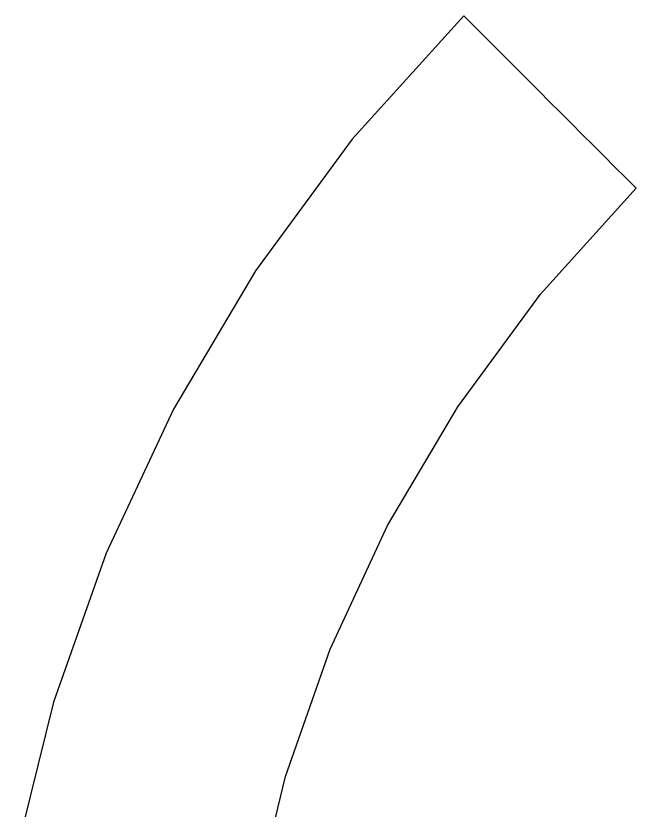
# Model space of a CAD drawing. Extents: x 0 to 97, y 13 to 122.
# Drawn here: x 8.24 to 25.12, y 67.46 to 89.07 of the extents above; entities that cross this region are included whole.
import ezdxf

# ---------------------------------------------------------------- set-up
doc = ezdxf.new("R2010")
doc.units = 0

msp = doc.modelspace()

# ---------------------------------------------------------------- linework, layer by layer
at = {"layer": 'Layer 1', "color": 4}
for p, q in [((20.429212, 89.067566), (17.392092, 85.70945)), ((20.722141, 88.774531), (20.429212, 89.067566)), ((21.01507, 88.481496), (20.722141, 88.774531)), ((21.307999, 88.188461), (21.01507, 88.481496)), ((21.600928, 87.895427), (21.307999, 88.188461)), ((21.893857, 87.602392), (21.600928, 87.895427)), ((22.186787, 87.309357), (21.893857, 87.602392)), ((22.479715, 87.016322), (22.186787, 87.309357)), ((22.772645, 86.723287), (22.479715, 87.016322)), ((23.065573, 86.430252), (22.772645, 86.723287)), ((23.358503, 86.137217), (23.065573, 86.430252)), ((23.651432, 85.844182), (23.358503, 86.137217)), ((23.944361, 85.551148), (23.651432, 85.844182)), ((17.392092, 85.70945), (14.757184, 82.132757)), ((24.23729, 85.258113), (23.944361, 85.551148)), ((24.530219, 84.965078), (24.23729, 85.258113)), ((24.823148, 84.672043), (24.530219, 84.965078)), ((25.116077, 84.379008), (24.823148, 84.672043)), ((22.514909, 81.501281), (25.116077, 84.379008)), ((14.757184, 82.132757), (12.524459, 78.368474)), ((20.260563, 78.434905), (22.514909, 81.501281)), ((18.353039, 75.206829), (20.260563, 78.434905)), ((12.524459, 78.368474), (10.693891, 74.447587)), ((16.792338, 71.843999), (18.353039, 75.206829)), ((10.693891, 74.447587), (9.265451, 70.401081)), ((15.57846, 68.373363), (16.792338, 71.843999)), ((9.265451, 70.401081), (8.239112, 66.259939)), ((14.711403, 64.821867), (15.57846, 68.373363))]:
    msp.add_line(p, q, dxfattribs=at)

doc.saveas('drawing.dxf')
